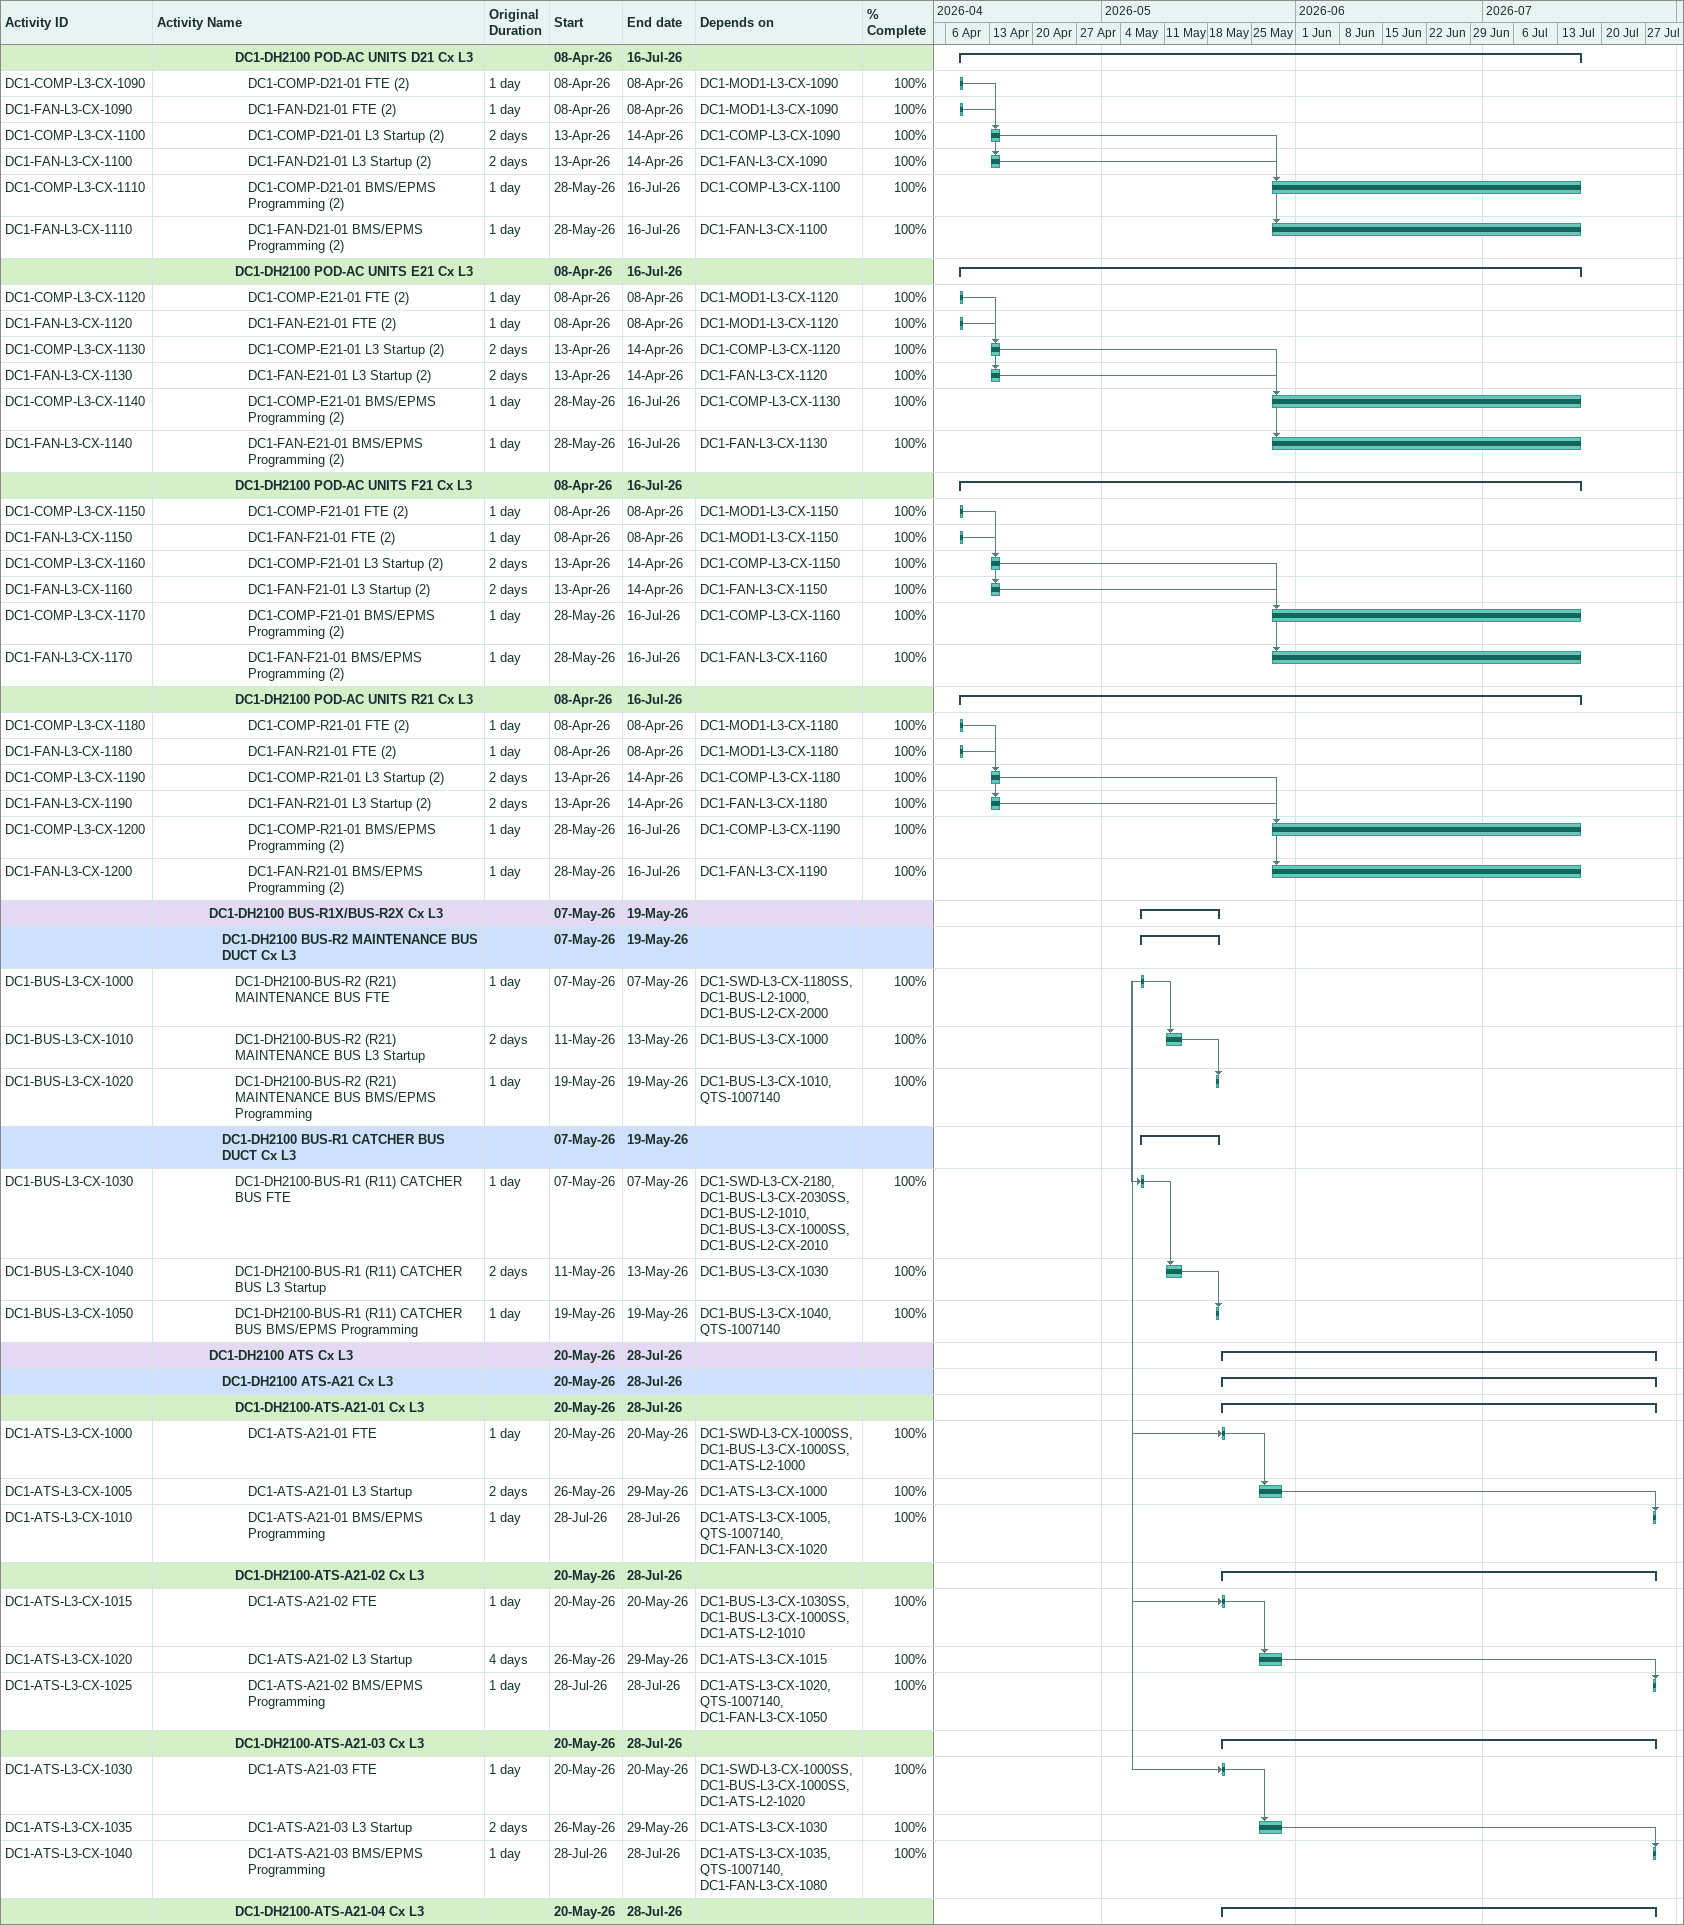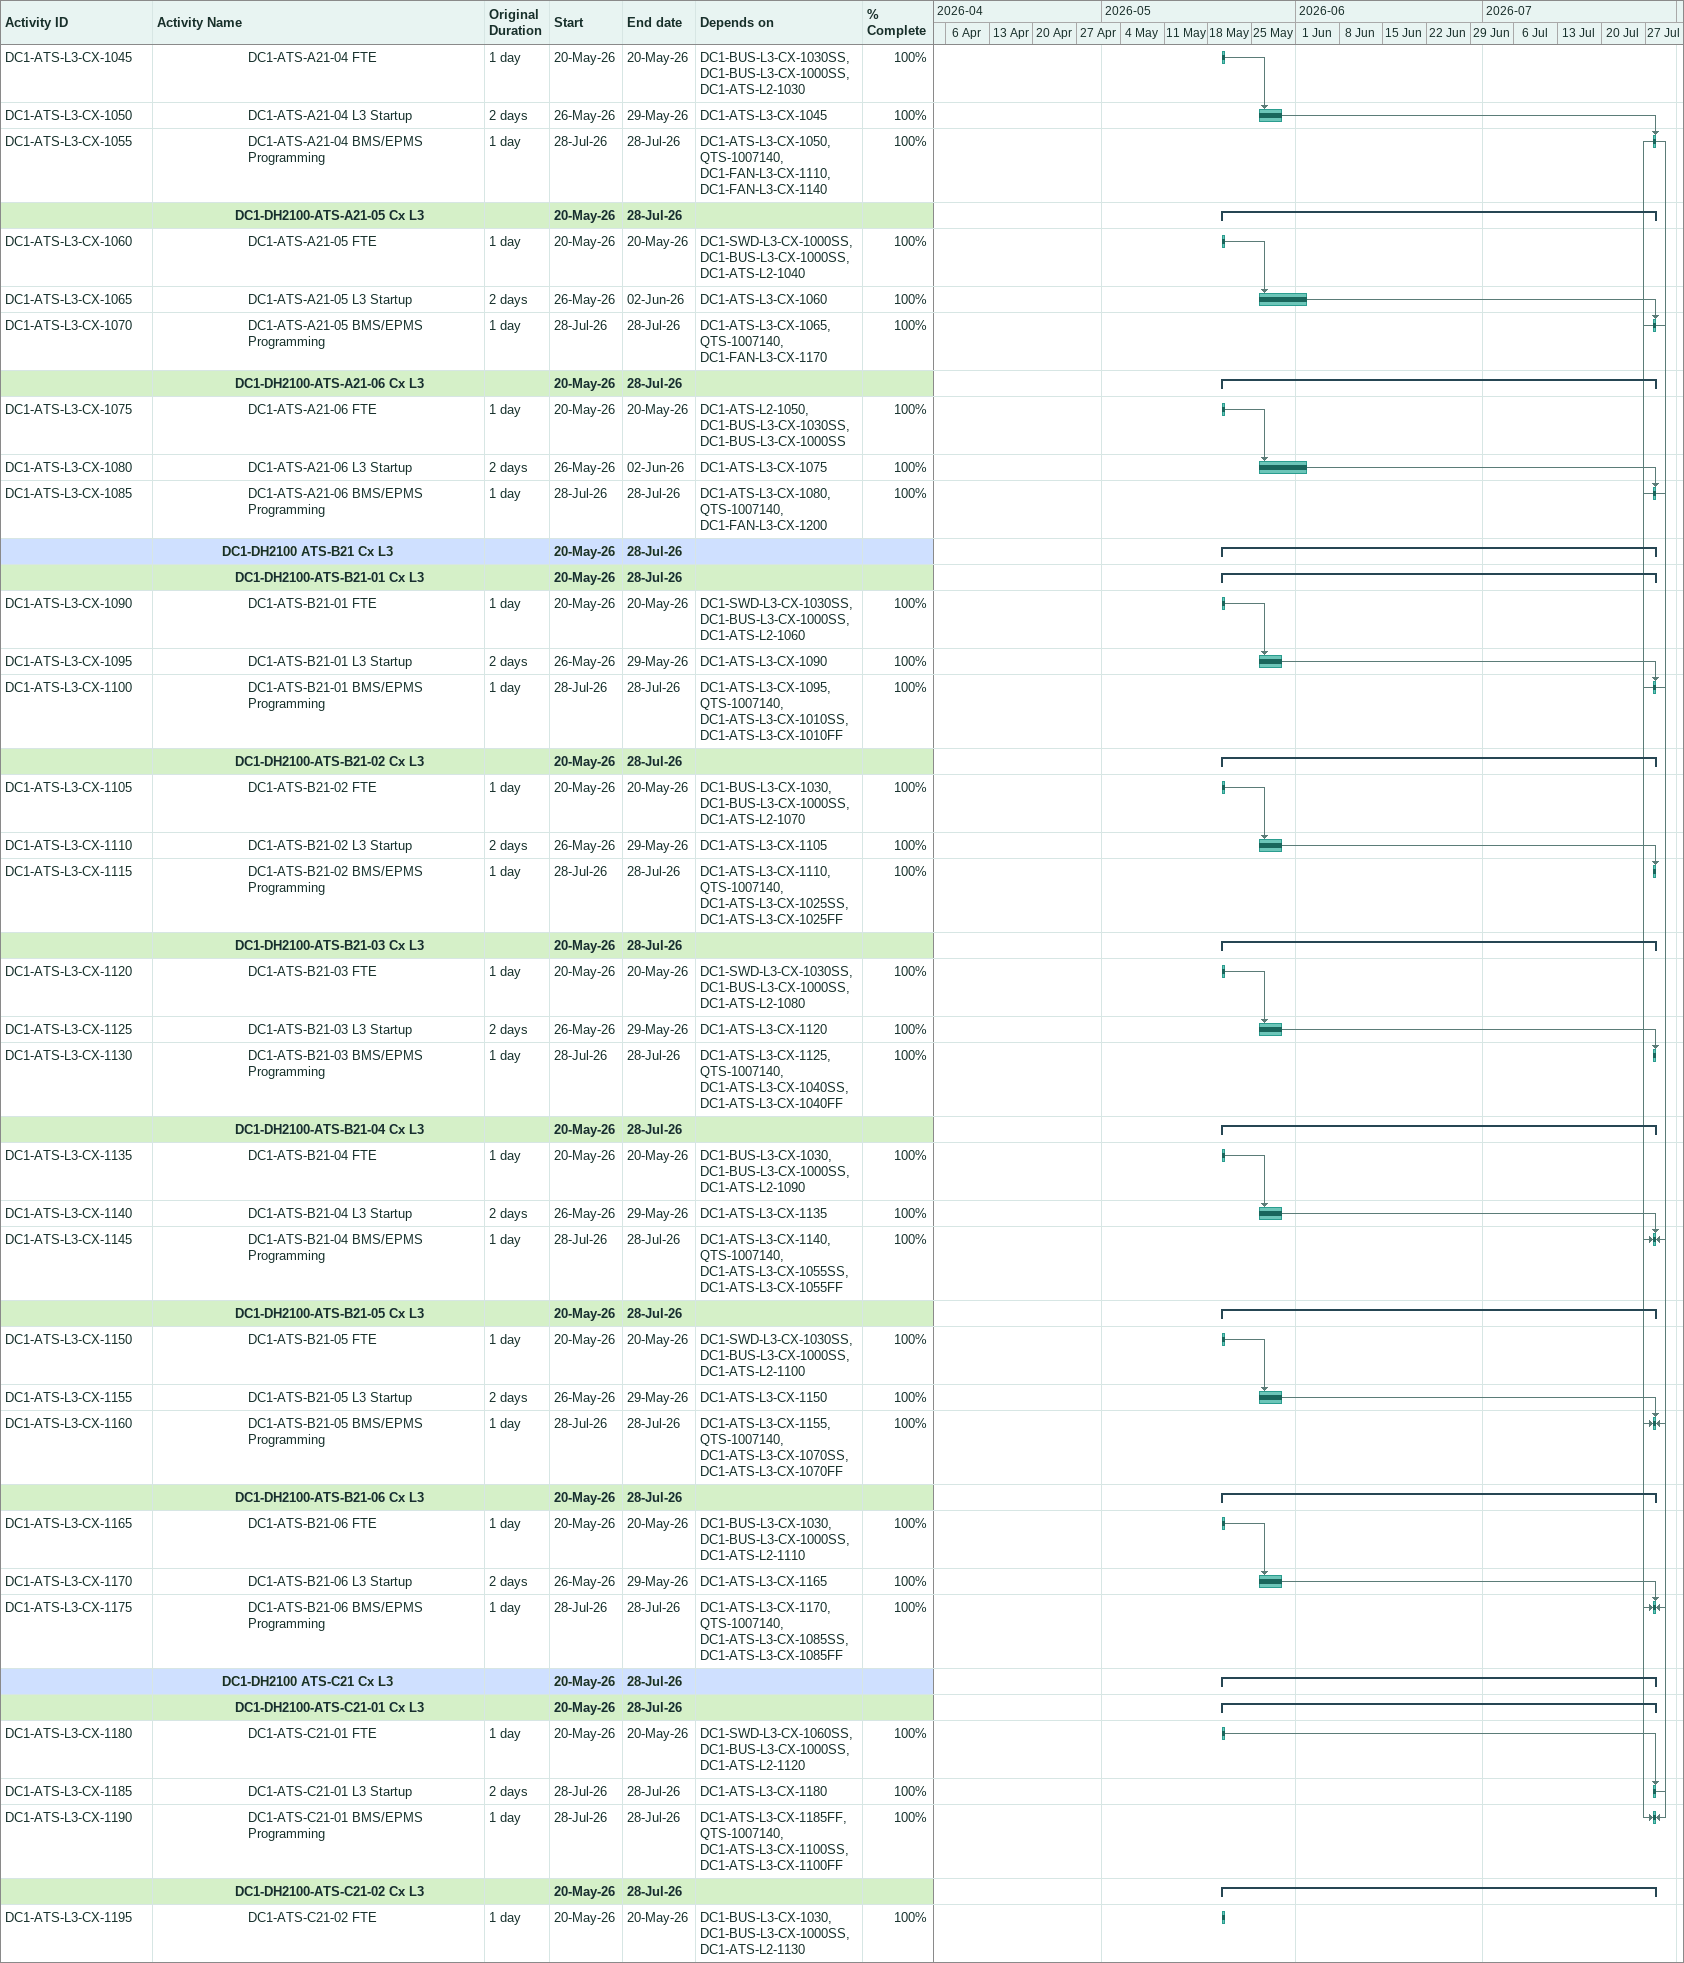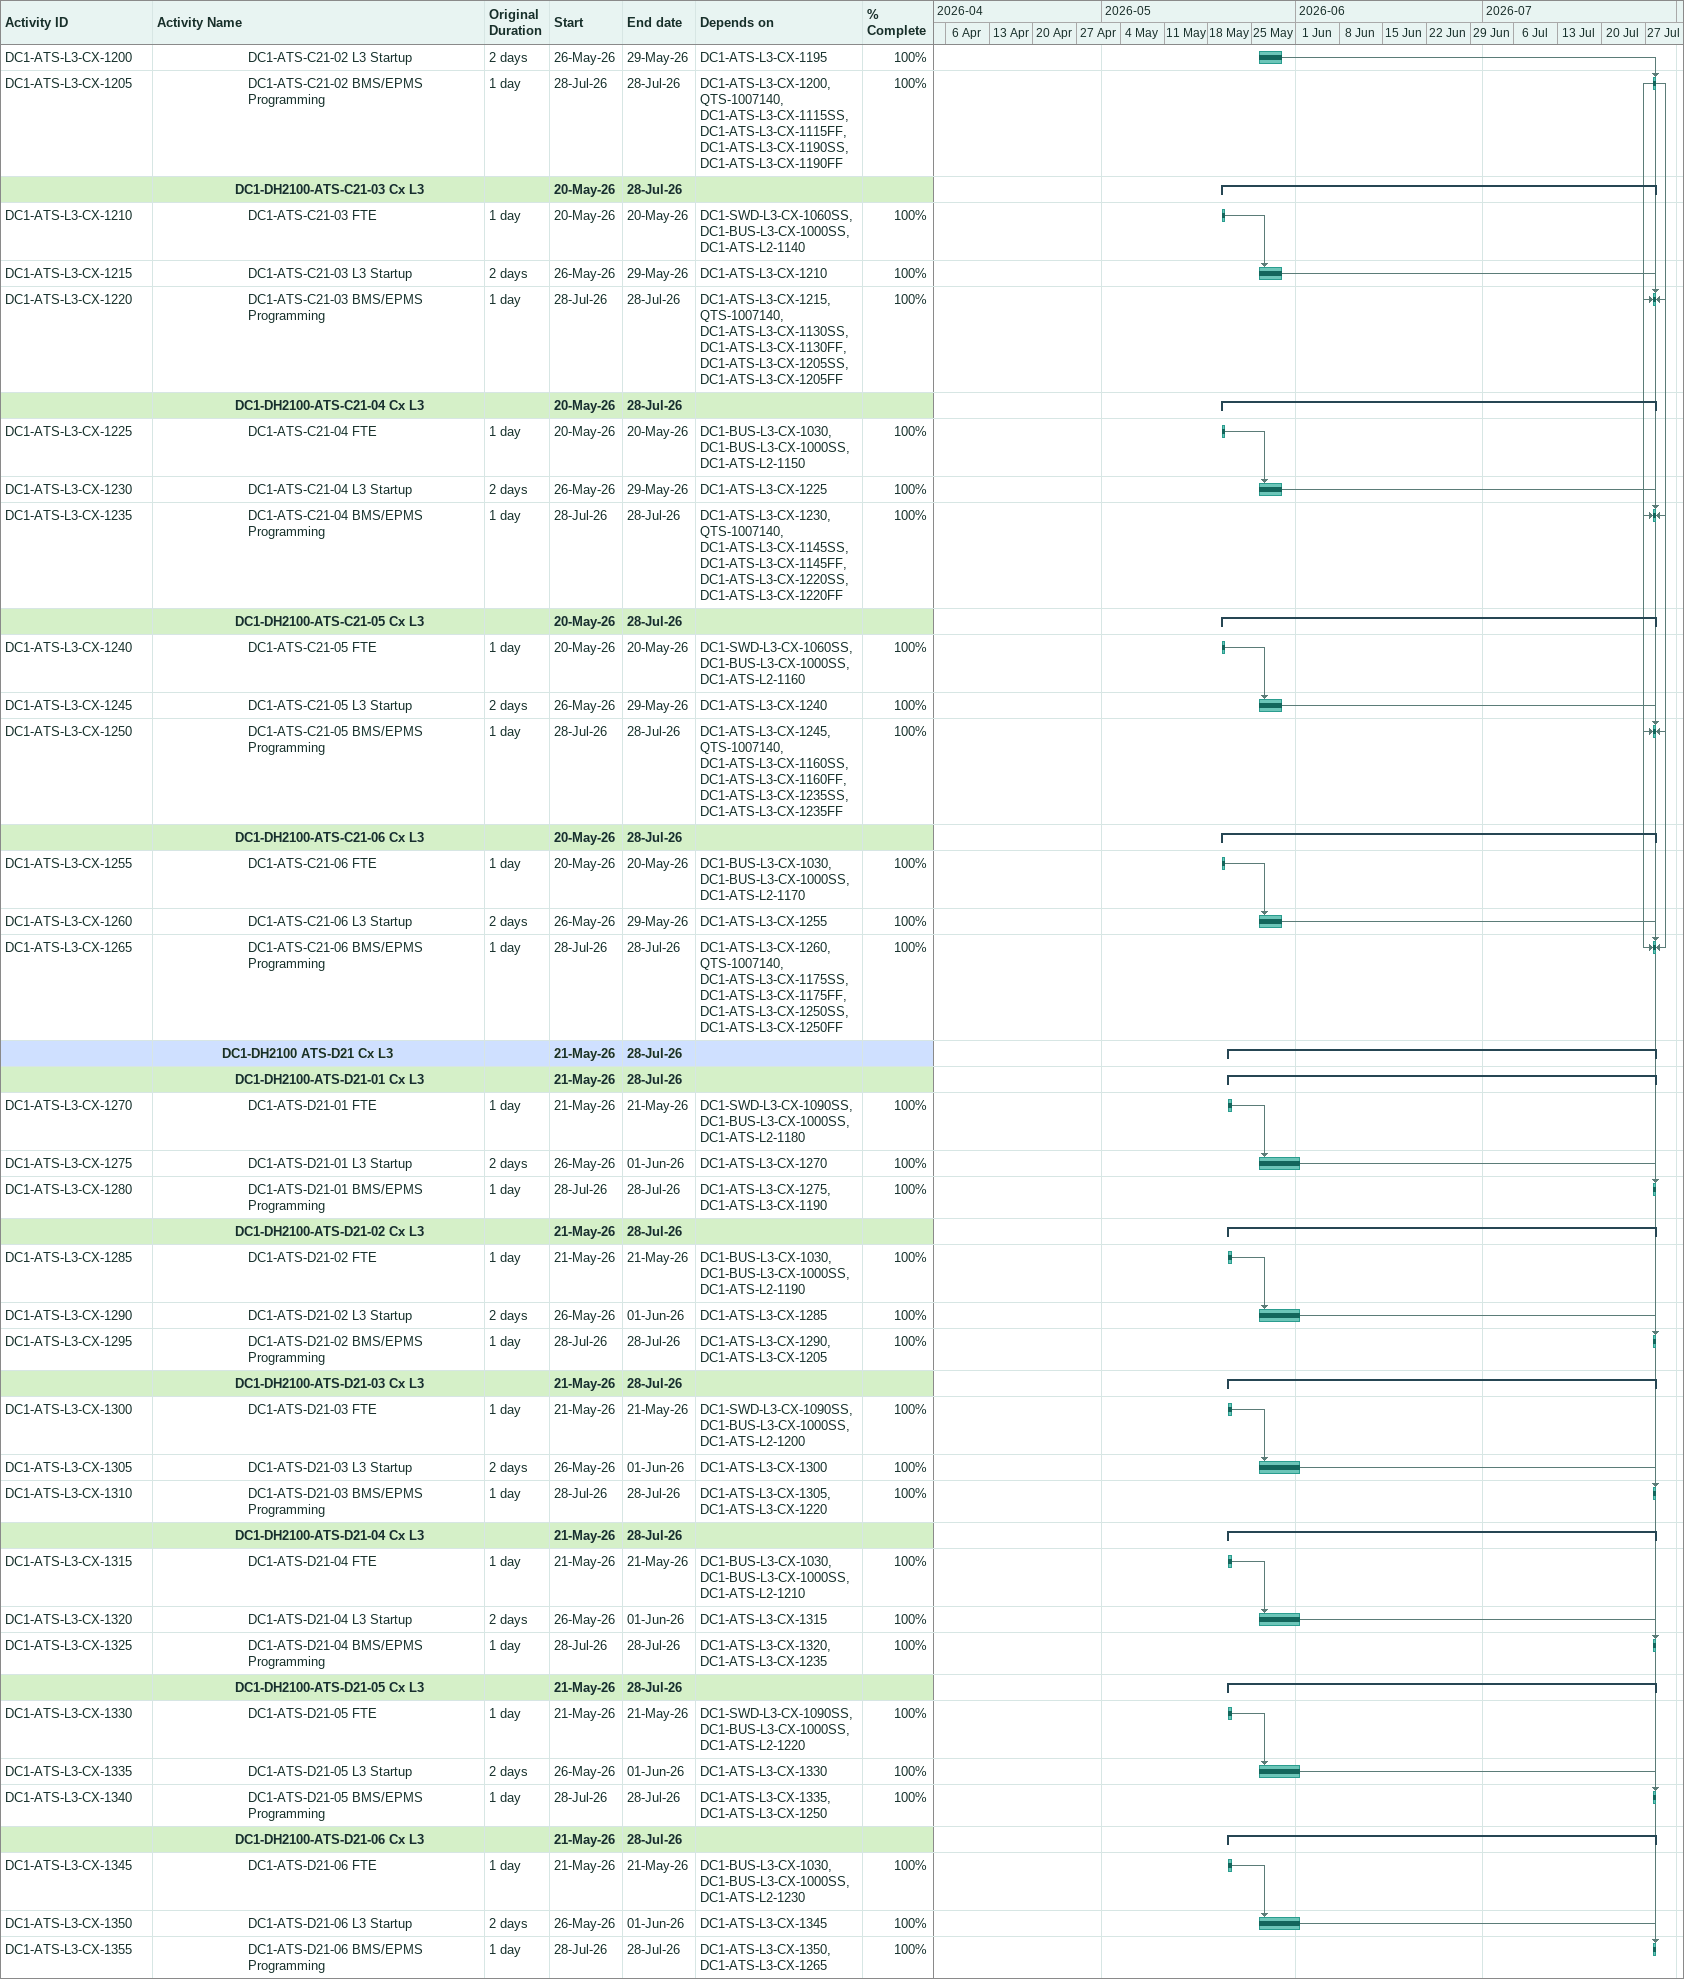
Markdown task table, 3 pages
| ID | Level | Task | Original duration | Start | Finish | Predecessors | % complete |
|---|---|---|---|---|---|---|---|
|  | 7 | **DC1-DH2100 POD-AC UNITS D21 Cx L3** |  | 2026-04-08 | 2026-07-16 |  |  |
| DC1-COMP-L3-CX-1090 | 8 | DC1-COMP-D21-01 FTE (2) | 1d | 2026-04-08 | 2026-04-08 | DC1-MOD1-L3-CX-1090 | 100 |
| DC1-FAN-L3-CX-1090 | 8 | DC1-FAN-D21-01 FTE (2) | 1d | 2026-04-08 | 2026-04-08 | DC1-MOD1-L3-CX-1090 | 100 |
| DC1-COMP-L3-CX-1100 | 8 | DC1-COMP-D21-01 L3 Startup (2) | 2d | 2026-04-13 | 2026-04-14 | DC1-COMP-L3-CX-1090 | 100 |
| DC1-FAN-L3-CX-1100 | 8 | DC1-FAN-D21-01 L3 Startup (2) | 2d | 2026-04-13 | 2026-04-14 | DC1-FAN-L3-CX-1090 | 100 |
| DC1-COMP-L3-CX-1110 | 8 | DC1-COMP-D21-01 BMS/EPMS Programming (2) | 1d | 2026-05-28 | 2026-07-16 | DC1-COMP-L3-CX-1100 | 100 |
| DC1-FAN-L3-CX-1110 | 8 | DC1-FAN-D21-01 BMS/EPMS Programming (2) | 1d | 2026-05-28 | 2026-07-16 | DC1-FAN-L3-CX-1100 | 100 |
|  | 7 | **DC1-DH2100 POD-AC UNITS E21 Cx L3** |  | 2026-04-08 | 2026-07-16 |  |  |
| DC1-COMP-L3-CX-1120 | 8 | DC1-COMP-E21-01 FTE (2) | 1d | 2026-04-08 | 2026-04-08 | DC1-MOD1-L3-CX-1120 | 100 |
| DC1-FAN-L3-CX-1120 | 8 | DC1-FAN-E21-01 FTE (2) | 1d | 2026-04-08 | 2026-04-08 | DC1-MOD1-L3-CX-1120 | 100 |
| DC1-COMP-L3-CX-1130 | 8 | DC1-COMP-E21-01 L3 Startup (2) | 2d | 2026-04-13 | 2026-04-14 | DC1-COMP-L3-CX-1120 | 100 |
| DC1-FAN-L3-CX-1130 | 8 | DC1-FAN-E21-01 L3 Startup (2) | 2d | 2026-04-13 | 2026-04-14 | DC1-FAN-L3-CX-1120 | 100 |
| DC1-COMP-L3-CX-1140 | 8 | DC1-COMP-E21-01 BMS/EPMS Programming (2) | 1d | 2026-05-28 | 2026-07-16 | DC1-COMP-L3-CX-1130 | 100 |
| DC1-FAN-L3-CX-1140 | 8 | DC1-FAN-E21-01 BMS/EPMS Programming (2) | 1d | 2026-05-28 | 2026-07-16 | DC1-FAN-L3-CX-1130 | 100 |
|  | 7 | **DC1-DH2100 POD-AC UNITS F21 Cx L3** |  | 2026-04-08 | 2026-07-16 |  |  |
| DC1-COMP-L3-CX-1150 | 8 | DC1-COMP-F21-01 FTE (2) | 1d | 2026-04-08 | 2026-04-08 | DC1-MOD1-L3-CX-1150 | 100 |
| DC1-FAN-L3-CX-1150 | 8 | DC1-FAN-F21-01 FTE (2) | 1d | 2026-04-08 | 2026-04-08 | DC1-MOD1-L3-CX-1150 | 100 |
| DC1-COMP-L3-CX-1160 | 8 | DC1-COMP-F21-01 L3 Startup (2) | 2d | 2026-04-13 | 2026-04-14 | DC1-COMP-L3-CX-1150 | 100 |
| DC1-FAN-L3-CX-1160 | 8 | DC1-FAN-F21-01 L3 Startup (2) | 2d | 2026-04-13 | 2026-04-14 | DC1-FAN-L3-CX-1150 | 100 |
| DC1-COMP-L3-CX-1170 | 8 | DC1-COMP-F21-01 BMS/EPMS Programming (2) | 1d | 2026-05-28 | 2026-07-16 | DC1-COMP-L3-CX-1160 | 100 |
| DC1-FAN-L3-CX-1170 | 8 | DC1-FAN-F21-01 BMS/EPMS Programming (2) | 1d | 2026-05-28 | 2026-07-16 | DC1-FAN-L3-CX-1160 | 100 |
|  | 7 | **DC1-DH2100 POD-AC UNITS R21 Cx L3** |  | 2026-04-08 | 2026-07-16 |  |  |
| DC1-COMP-L3-CX-1180 | 8 | DC1-COMP-R21-01 FTE (2) | 1d | 2026-04-08 | 2026-04-08 | DC1-MOD1-L3-CX-1180 | 100 |
| DC1-FAN-L3-CX-1180 | 8 | DC1-FAN-R21-01 FTE (2) | 1d | 2026-04-08 | 2026-04-08 | DC1-MOD1-L3-CX-1180 | 100 |
| DC1-COMP-L3-CX-1190 | 8 | DC1-COMP-R21-01 L3 Startup (2) | 2d | 2026-04-13 | 2026-04-14 | DC1-COMP-L3-CX-1180 | 100 |
| DC1-FAN-L3-CX-1190 | 8 | DC1-FAN-R21-01 L3 Startup (2) | 2d | 2026-04-13 | 2026-04-14 | DC1-FAN-L3-CX-1180 | 100 |
| DC1-COMP-L3-CX-1200 | 8 | DC1-COMP-R21-01 BMS/EPMS Programming (2) | 1d | 2026-05-28 | 2026-07-16 | DC1-COMP-L3-CX-1190 | 100 |
| DC1-FAN-L3-CX-1200 | 8 | DC1-FAN-R21-01 BMS/EPMS Programming (2) | 1d | 2026-05-28 | 2026-07-16 | DC1-FAN-L3-CX-1190 | 100 |
|  | 5 | **DC1-DH2100 BUS-R1X/BUS-R2X Cx L3** |  | 2026-05-07 | 2026-05-19 |  |  |
|  | 6 | **DC1-DH2100 BUS-R2 MAINTENANCE BUS DUCT Cx L3** |  | 2026-05-07 | 2026-05-19 |  |  |
| DC1-BUS-L3-CX-1000 | 7 | DC1-DH2100-BUS-R2 (R21) MAINTENANCE BUS FTE | 1d | 2026-05-07 | 2026-05-07 | DC1-SWD-L3-CX-1180SS, DC1-BUS-L2-1000, DC1-BUS-L2-CX-2000 | 100 |
| DC1-BUS-L3-CX-1010 | 7 | DC1-DH2100-BUS-R2 (R21) MAINTENANCE BUS L3 Startup | 2d | 2026-05-11 | 2026-05-13 | DC1-BUS-L3-CX-1000 | 100 |
| DC1-BUS-L3-CX-1020 | 7 | DC1-DH2100-BUS-R2 (R21) MAINTENANCE BUS BMS/EPMS Programming | 1d | 2026-05-19 | 2026-05-19 | DC1-BUS-L3-CX-1010, QTS-1007140 | 100 |
|  | 6 | **DC1-DH2100 BUS-R1 CATCHER BUS DUCT Cx L3** |  | 2026-05-07 | 2026-05-19 |  |  |
| DC1-BUS-L3-CX-1030 | 7 | DC1-DH2100-BUS-R1 (R11) CATCHER BUS FTE | 1d | 2026-05-07 | 2026-05-07 | DC1-SWD-L3-CX-2180, DC1-BUS-L3-CX-2030SS, DC1-BUS-L2-1010, DC1-BUS-L3-CX-1000SS, DC1-BUS-L2-CX-2010 | 100 |
| DC1-BUS-L3-CX-1040 | 7 | DC1-DH2100-BUS-R1 (R11) CATCHER BUS L3 Startup | 2d | 2026-05-11 | 2026-05-13 | DC1-BUS-L3-CX-1030 | 100 |
| DC1-BUS-L3-CX-1050 | 7 | DC1-DH2100-BUS-R1 (R11) CATCHER BUS BMS/EPMS Programming | 1d | 2026-05-19 | 2026-05-19 | DC1-BUS-L3-CX-1040, QTS-1007140 | 100 |
|  | 5 | **DC1-DH2100 ATS Cx L3** |  | 2026-05-20 | 2026-07-28 |  |  |
|  | 6 | **DC1-DH2100 ATS-A21 Cx L3** |  | 2026-05-20 | 2026-07-28 |  |  |
|  | 7 | **DC1-DH2100-ATS-A21-01 Cx L3** |  | 2026-05-20 | 2026-07-28 |  |  |
| DC1-ATS-L3-CX-1000 | 8 | DC1-ATS-A21-01 FTE | 1d | 2026-05-20 | 2026-05-20 | DC1-SWD-L3-CX-1000SS, DC1-BUS-L3-CX-1000SS, DC1-ATS-L2-1000 | 100 |
| DC1-ATS-L3-CX-1005 | 8 | DC1-ATS-A21-01 L3 Startup | 2d | 2026-05-26 | 2026-05-29 | DC1-ATS-L3-CX-1000 | 100 |
| DC1-ATS-L3-CX-1010 | 8 | DC1-ATS-A21-01 BMS/EPMS Programming | 1d | 2026-07-28 | 2026-07-28 | DC1-ATS-L3-CX-1005, QTS-1007140, DC1-FAN-L3-CX-1020 | 100 |
|  | 7 | **DC1-DH2100-ATS-A21-02 Cx L3** |  | 2026-05-20 | 2026-07-28 |  |  |
| DC1-ATS-L3-CX-1015 | 8 | DC1-ATS-A21-02 FTE | 1d | 2026-05-20 | 2026-05-20 | DC1-BUS-L3-CX-1030SS, DC1-BUS-L3-CX-1000SS, DC1-ATS-L2-1010 | 100 |
| DC1-ATS-L3-CX-1020 | 8 | DC1-ATS-A21-02 L3 Startup | 4d | 2026-05-26 | 2026-05-29 | DC1-ATS-L3-CX-1015 | 100 |
| DC1-ATS-L3-CX-1025 | 8 | DC1-ATS-A21-02 BMS/EPMS Programming | 1d | 2026-07-28 | 2026-07-28 | DC1-ATS-L3-CX-1020, QTS-1007140, DC1-FAN-L3-CX-1050 | 100 |
|  | 7 | **DC1-DH2100-ATS-A21-03 Cx L3** |  | 2026-05-20 | 2026-07-28 |  |  |
| DC1-ATS-L3-CX-1030 | 8 | DC1-ATS-A21-03 FTE | 1d | 2026-05-20 | 2026-05-20 | DC1-SWD-L3-CX-1000SS, DC1-BUS-L3-CX-1000SS, DC1-ATS-L2-1020 | 100 |
| DC1-ATS-L3-CX-1035 | 8 | DC1-ATS-A21-03 L3 Startup | 2d | 2026-05-26 | 2026-05-29 | DC1-ATS-L3-CX-1030 | 100 |
| DC1-ATS-L3-CX-1040 | 8 | DC1-ATS-A21-03 BMS/EPMS Programming | 1d | 2026-07-28 | 2026-07-28 | DC1-ATS-L3-CX-1035, QTS-1007140, DC1-FAN-L3-CX-1080 | 100 |
|  | 7 | **DC1-DH2100-ATS-A21-04 Cx L3** |  | 2026-05-20 | 2026-07-28 |  |  |
| DC1-ATS-L3-CX-1045 | 8 | DC1-ATS-A21-04 FTE | 1d | 2026-05-20 | 2026-05-20 | DC1-BUS-L3-CX-1030SS, DC1-BUS-L3-CX-1000SS, DC1-ATS-L2-1030 | 100 |
| DC1-ATS-L3-CX-1050 | 8 | DC1-ATS-A21-04 L3 Startup | 2d | 2026-05-26 | 2026-05-29 | DC1-ATS-L3-CX-1045 | 100 |
| DC1-ATS-L3-CX-1055 | 8 | DC1-ATS-A21-04 BMS/EPMS Programming | 1d | 2026-07-28 | 2026-07-28 | DC1-ATS-L3-CX-1050, QTS-1007140, DC1-FAN-L3-CX-1110, DC1-FAN-L3-CX-1140 | 100 |
|  | 7 | **DC1-DH2100-ATS-A21-05 Cx L3** |  | 2026-05-20 | 2026-07-28 |  |  |
| DC1-ATS-L3-CX-1060 | 8 | DC1-ATS-A21-05 FTE | 1d | 2026-05-20 | 2026-05-20 | DC1-SWD-L3-CX-1000SS, DC1-BUS-L3-CX-1000SS, DC1-ATS-L2-1040 | 100 |
| DC1-ATS-L3-CX-1065 | 8 | DC1-ATS-A21-05 L3 Startup | 2d | 2026-05-26 | 2026-06-02 | DC1-ATS-L3-CX-1060 | 100 |
| DC1-ATS-L3-CX-1070 | 8 | DC1-ATS-A21-05 BMS/EPMS Programming | 1d | 2026-07-28 | 2026-07-28 | DC1-ATS-L3-CX-1065, QTS-1007140, DC1-FAN-L3-CX-1170 | 100 |
|  | 7 | **DC1-DH2100-ATS-A21-06 Cx L3** |  | 2026-05-20 | 2026-07-28 |  |  |
| DC1-ATS-L3-CX-1075 | 8 | DC1-ATS-A21-06 FTE | 1d | 2026-05-20 | 2026-05-20 | DC1-ATS-L2-1050, DC1-BUS-L3-CX-1030SS, DC1-BUS-L3-CX-1000SS | 100 |
| DC1-ATS-L3-CX-1080 | 8 | DC1-ATS-A21-06 L3 Startup | 2d | 2026-05-26 | 2026-06-02 | DC1-ATS-L3-CX-1075 | 100 |
| DC1-ATS-L3-CX-1085 | 8 | DC1-ATS-A21-06 BMS/EPMS Programming | 1d | 2026-07-28 | 2026-07-28 | DC1-ATS-L3-CX-1080, QTS-1007140, DC1-FAN-L3-CX-1200 | 100 |
|  | 6 | **DC1-DH2100 ATS-B21 Cx L3** |  | 2026-05-20 | 2026-07-28 |  |  |
|  | 7 | **DC1-DH2100-ATS-B21-01 Cx L3** |  | 2026-05-20 | 2026-07-28 |  |  |
| DC1-ATS-L3-CX-1090 | 8 | DC1-ATS-B21-01 FTE | 1d | 2026-05-20 | 2026-05-20 | DC1-SWD-L3-CX-1030SS, DC1-BUS-L3-CX-1000SS, DC1-ATS-L2-1060 | 100 |
| DC1-ATS-L3-CX-1095 | 8 | DC1-ATS-B21-01 L3 Startup | 2d | 2026-05-26 | 2026-05-29 | DC1-ATS-L3-CX-1090 | 100 |
| DC1-ATS-L3-CX-1100 | 8 | DC1-ATS-B21-01 BMS/EPMS Programming | 1d | 2026-07-28 | 2026-07-28 | DC1-ATS-L3-CX-1095, QTS-1007140, DC1-ATS-L3-CX-1010SS, DC1-ATS-L3-CX-1010FF | 100 |
|  | 7 | **DC1-DH2100-ATS-B21-02 Cx L3** |  | 2026-05-20 | 2026-07-28 |  |  |
| DC1-ATS-L3-CX-1105 | 8 | DC1-ATS-B21-02 FTE | 1d | 2026-05-20 | 2026-05-20 | DC1-BUS-L3-CX-1030, DC1-BUS-L3-CX-1000SS, DC1-ATS-L2-1070 | 100 |
| DC1-ATS-L3-CX-1110 | 8 | DC1-ATS-B21-02 L3 Startup | 2d | 2026-05-26 | 2026-05-29 | DC1-ATS-L3-CX-1105 | 100 |
| DC1-ATS-L3-CX-1115 | 8 | DC1-ATS-B21-02 BMS/EPMS Programming | 1d | 2026-07-28 | 2026-07-28 | DC1-ATS-L3-CX-1110, QTS-1007140, DC1-ATS-L3-CX-1025SS, DC1-ATS-L3-CX-1025FF | 100 |
|  | 7 | **DC1-DH2100-ATS-B21-03 Cx L3** |  | 2026-05-20 | 2026-07-28 |  |  |
| DC1-ATS-L3-CX-1120 | 8 | DC1-ATS-B21-03 FTE | 1d | 2026-05-20 | 2026-05-20 | DC1-SWD-L3-CX-1030SS, DC1-BUS-L3-CX-1000SS, DC1-ATS-L2-1080 | 100 |
| DC1-ATS-L3-CX-1125 | 8 | DC1-ATS-B21-03 L3 Startup | 2d | 2026-05-26 | 2026-05-29 | DC1-ATS-L3-CX-1120 | 100 |
| DC1-ATS-L3-CX-1130 | 8 | DC1-ATS-B21-03 BMS/EPMS Programming | 1d | 2026-07-28 | 2026-07-28 | DC1-ATS-L3-CX-1125, QTS-1007140, DC1-ATS-L3-CX-1040SS, DC1-ATS-L3-CX-1040FF | 100 |
|  | 7 | **DC1-DH2100-ATS-B21-04 Cx L3** |  | 2026-05-20 | 2026-07-28 |  |  |
| DC1-ATS-L3-CX-1135 | 8 | DC1-ATS-B21-04 FTE | 1d | 2026-05-20 | 2026-05-20 | DC1-BUS-L3-CX-1030, DC1-BUS-L3-CX-1000SS, DC1-ATS-L2-1090 | 100 |
| DC1-ATS-L3-CX-1140 | 8 | DC1-ATS-B21-04 L3 Startup | 2d | 2026-05-26 | 2026-05-29 | DC1-ATS-L3-CX-1135 | 100 |
| DC1-ATS-L3-CX-1145 | 8 | DC1-ATS-B21-04 BMS/EPMS Programming | 1d | 2026-07-28 | 2026-07-28 | DC1-ATS-L3-CX-1140, QTS-1007140, DC1-ATS-L3-CX-1055SS, DC1-ATS-L3-CX-1055FF | 100 |
|  | 7 | **DC1-DH2100-ATS-B21-05 Cx L3** |  | 2026-05-20 | 2026-07-28 |  |  |
| DC1-ATS-L3-CX-1150 | 8 | DC1-ATS-B21-05 FTE | 1d | 2026-05-20 | 2026-05-20 | DC1-SWD-L3-CX-1030SS, DC1-BUS-L3-CX-1000SS, DC1-ATS-L2-1100 | 100 |
| DC1-ATS-L3-CX-1155 | 8 | DC1-ATS-B21-05 L3 Startup | 2d | 2026-05-26 | 2026-05-29 | DC1-ATS-L3-CX-1150 | 100 |
| DC1-ATS-L3-CX-1160 | 8 | DC1-ATS-B21-05 BMS/EPMS Programming | 1d | 2026-07-28 | 2026-07-28 | DC1-ATS-L3-CX-1155, QTS-1007140, DC1-ATS-L3-CX-1070SS, DC1-ATS-L3-CX-1070FF | 100 |
|  | 7 | **DC1-DH2100-ATS-B21-06 Cx L3** |  | 2026-05-20 | 2026-07-28 |  |  |
| DC1-ATS-L3-CX-1165 | 8 | DC1-ATS-B21-06 FTE | 1d | 2026-05-20 | 2026-05-20 | DC1-BUS-L3-CX-1030, DC1-BUS-L3-CX-1000SS, DC1-ATS-L2-1110 | 100 |
| DC1-ATS-L3-CX-1170 | 8 | DC1-ATS-B21-06 L3 Startup | 2d | 2026-05-26 | 2026-05-29 | DC1-ATS-L3-CX-1165 | 100 |
| DC1-ATS-L3-CX-1175 | 8 | DC1-ATS-B21-06 BMS/EPMS Programming | 1d | 2026-07-28 | 2026-07-28 | DC1-ATS-L3-CX-1170, QTS-1007140, DC1-ATS-L3-CX-1085SS, DC1-ATS-L3-CX-1085FF | 100 |
|  | 6 | **DC1-DH2100 ATS-C21 Cx L3** |  | 2026-05-20 | 2026-07-28 |  |  |
|  | 7 | **DC1-DH2100-ATS-C21-01 Cx L3** |  | 2026-05-20 | 2026-07-28 |  |  |
| DC1-ATS-L3-CX-1180 | 8 | DC1-ATS-C21-01 FTE | 1d | 2026-05-20 | 2026-05-20 | DC1-SWD-L3-CX-1060SS, DC1-BUS-L3-CX-1000SS, DC1-ATS-L2-1120 | 100 |
| DC1-ATS-L3-CX-1185 | 8 | DC1-ATS-C21-01 L3 Startup | 2d | 2026-07-28 | 2026-07-28 | DC1-ATS-L3-CX-1180 | 100 |
| DC1-ATS-L3-CX-1190 | 8 | DC1-ATS-C21-01 BMS/EPMS Programming | 1d | 2026-07-28 | 2026-07-28 | DC1-ATS-L3-CX-1185FF, QTS-1007140, DC1-ATS-L3-CX-1100SS, DC1-ATS-L3-CX-1100FF | 100 |
|  | 7 | **DC1-DH2100-ATS-C21-02 Cx L3** |  | 2026-05-20 | 2026-07-28 |  |  |
| DC1-ATS-L3-CX-1195 | 8 | DC1-ATS-C21-02 FTE | 1d | 2026-05-20 | 2026-05-20 | DC1-BUS-L3-CX-1030, DC1-BUS-L3-CX-1000SS, DC1-ATS-L2-1130 | 100 |
| DC1-ATS-L3-CX-1200 | 8 | DC1-ATS-C21-02 L3 Startup | 2d | 2026-05-26 | 2026-05-29 | DC1-ATS-L3-CX-1195 | 100 |
| DC1-ATS-L3-CX-1205 | 8 | DC1-ATS-C21-02 BMS/EPMS Programming | 1d | 2026-07-28 | 2026-07-28 | DC1-ATS-L3-CX-1200, QTS-1007140, DC1-ATS-L3-CX-1115SS, DC1-ATS-L3-CX-1115FF, DC1-ATS-L3-CX-1190SS, DC1-ATS-L3-CX-1190FF | 100 |
|  | 7 | **DC1-DH2100-ATS-C21-03 Cx L3** |  | 2026-05-20 | 2026-07-28 |  |  |
| DC1-ATS-L3-CX-1210 | 8 | DC1-ATS-C21-03 FTE | 1d | 2026-05-20 | 2026-05-20 | DC1-SWD-L3-CX-1060SS, DC1-BUS-L3-CX-1000SS, DC1-ATS-L2-1140 | 100 |
| DC1-ATS-L3-CX-1215 | 8 | DC1-ATS-C21-03 L3 Startup | 2d | 2026-05-26 | 2026-05-29 | DC1-ATS-L3-CX-1210 | 100 |
| DC1-ATS-L3-CX-1220 | 8 | DC1-ATS-C21-03 BMS/EPMS Programming | 1d | 2026-07-28 | 2026-07-28 | DC1-ATS-L3-CX-1215, QTS-1007140, DC1-ATS-L3-CX-1130SS, DC1-ATS-L3-CX-1130FF, DC1-ATS-L3-CX-1205SS, DC1-ATS-L3-CX-1205FF | 100 |
|  | 7 | **DC1-DH2100-ATS-C21-04 Cx L3** |  | 2026-05-20 | 2026-07-28 |  |  |
| DC1-ATS-L3-CX-1225 | 8 | DC1-ATS-C21-04 FTE | 1d | 2026-05-20 | 2026-05-20 | DC1-BUS-L3-CX-1030, DC1-BUS-L3-CX-1000SS, DC1-ATS-L2-1150 | 100 |
| DC1-ATS-L3-CX-1230 | 8 | DC1-ATS-C21-04 L3 Startup | 2d | 2026-05-26 | 2026-05-29 | DC1-ATS-L3-CX-1225 | 100 |
| DC1-ATS-L3-CX-1235 | 8 | DC1-ATS-C21-04 BMS/EPMS Programming | 1d | 2026-07-28 | 2026-07-28 | DC1-ATS-L3-CX-1230, QTS-1007140, DC1-ATS-L3-CX-1145SS, DC1-ATS-L3-CX-1145FF, DC1-ATS-L3-CX-1220SS, DC1-ATS-L3-CX-1220FF | 100 |
|  | 7 | **DC1-DH2100-ATS-C21-05 Cx L3** |  | 2026-05-20 | 2026-07-28 |  |  |
| DC1-ATS-L3-CX-1240 | 8 | DC1-ATS-C21-05 FTE | 1d | 2026-05-20 | 2026-05-20 | DC1-SWD-L3-CX-1060SS, DC1-BUS-L3-CX-1000SS, DC1-ATS-L2-1160 | 100 |
| DC1-ATS-L3-CX-1245 | 8 | DC1-ATS-C21-05 L3 Startup | 2d | 2026-05-26 | 2026-05-29 | DC1-ATS-L3-CX-1240 | 100 |
| DC1-ATS-L3-CX-1250 | 8 | DC1-ATS-C21-05 BMS/EPMS Programming | 1d | 2026-07-28 | 2026-07-28 | DC1-ATS-L3-CX-1245, QTS-1007140, DC1-ATS-L3-CX-1160SS, DC1-ATS-L3-CX-1160FF, DC1-ATS-L3-CX-1235SS, DC1-ATS-L3-CX-1235FF | 100 |
|  | 7 | **DC1-DH2100-ATS-C21-06 Cx L3** |  | 2026-05-20 | 2026-07-28 |  |  |
| DC1-ATS-L3-CX-1255 | 8 | DC1-ATS-C21-06 FTE | 1d | 2026-05-20 | 2026-05-20 | DC1-BUS-L3-CX-1030, DC1-BUS-L3-CX-1000SS, DC1-ATS-L2-1170 | 100 |
| DC1-ATS-L3-CX-1260 | 8 | DC1-ATS-C21-06 L3 Startup | 2d | 2026-05-26 | 2026-05-29 | DC1-ATS-L3-CX-1255 | 100 |
| DC1-ATS-L3-CX-1265 | 8 | DC1-ATS-C21-06 BMS/EPMS Programming | 1d | 2026-07-28 | 2026-07-28 | DC1-ATS-L3-CX-1260, QTS-1007140, DC1-ATS-L3-CX-1175SS, DC1-ATS-L3-CX-1175FF, DC1-ATS-L3-CX-1250SS, DC1-ATS-L3-CX-1250FF | 100 |
|  | 6 | **DC1-DH2100 ATS-D21 Cx L3** |  | 2026-05-21 | 2026-07-28 |  |  |
|  | 7 | **DC1-DH2100-ATS-D21-01 Cx L3** |  | 2026-05-21 | 2026-07-28 |  |  |
| DC1-ATS-L3-CX-1270 | 8 | DC1-ATS-D21-01 FTE | 1d | 2026-05-21 | 2026-05-21 | DC1-SWD-L3-CX-1090SS, DC1-BUS-L3-CX-1000SS, DC1-ATS-L2-1180 | 100 |
| DC1-ATS-L3-CX-1275 | 8 | DC1-ATS-D21-01 L3 Startup | 2d | 2026-05-26 | 2026-06-01 | DC1-ATS-L3-CX-1270 | 100 |
| DC1-ATS-L3-CX-1280 | 8 | DC1-ATS-D21-01 BMS/EPMS Programming | 1d | 2026-07-28 | 2026-07-28 | DC1-ATS-L3-CX-1275, DC1-ATS-L3-CX-1190 | 100 |
|  | 7 | **DC1-DH2100-ATS-D21-02 Cx L3** |  | 2026-05-21 | 2026-07-28 |  |  |
| DC1-ATS-L3-CX-1285 | 8 | DC1-ATS-D21-02 FTE | 1d | 2026-05-21 | 2026-05-21 | DC1-BUS-L3-CX-1030, DC1-BUS-L3-CX-1000SS, DC1-ATS-L2-1190 | 100 |
| DC1-ATS-L3-CX-1290 | 8 | DC1-ATS-D21-02 L3 Startup | 2d | 2026-05-26 | 2026-06-01 | DC1-ATS-L3-CX-1285 | 100 |
| DC1-ATS-L3-CX-1295 | 8 | DC1-ATS-D21-02 BMS/EPMS Programming | 1d | 2026-07-28 | 2026-07-28 | DC1-ATS-L3-CX-1290, DC1-ATS-L3-CX-1205 | 100 |
|  | 7 | **DC1-DH2100-ATS-D21-03 Cx L3** |  | 2026-05-21 | 2026-07-28 |  |  |
| DC1-ATS-L3-CX-1300 | 8 | DC1-ATS-D21-03 FTE | 1d | 2026-05-21 | 2026-05-21 | DC1-SWD-L3-CX-1090SS, DC1-BUS-L3-CX-1000SS, DC1-ATS-L2-1200 | 100 |
| DC1-ATS-L3-CX-1305 | 8 | DC1-ATS-D21-03 L3 Startup | 2d | 2026-05-26 | 2026-06-01 | DC1-ATS-L3-CX-1300 | 100 |
| DC1-ATS-L3-CX-1310 | 8 | DC1-ATS-D21-03 BMS/EPMS Programming | 1d | 2026-07-28 | 2026-07-28 | DC1-ATS-L3-CX-1305, DC1-ATS-L3-CX-1220 | 100 |
|  | 7 | **DC1-DH2100-ATS-D21-04 Cx L3** |  | 2026-05-21 | 2026-07-28 |  |  |
| DC1-ATS-L3-CX-1315 | 8 | DC1-ATS-D21-04 FTE | 1d | 2026-05-21 | 2026-05-21 | DC1-BUS-L3-CX-1030, DC1-BUS-L3-CX-1000SS, DC1-ATS-L2-1210 | 100 |
| DC1-ATS-L3-CX-1320 | 8 | DC1-ATS-D21-04 L3 Startup | 2d | 2026-05-26 | 2026-06-01 | DC1-ATS-L3-CX-1315 | 100 |
| DC1-ATS-L3-CX-1325 | 8 | DC1-ATS-D21-04 BMS/EPMS Programming | 1d | 2026-07-28 | 2026-07-28 | DC1-ATS-L3-CX-1320, DC1-ATS-L3-CX-1235 | 100 |
|  | 7 | **DC1-DH2100-ATS-D21-05 Cx L3** |  | 2026-05-21 | 2026-07-28 |  |  |
| DC1-ATS-L3-CX-1330 | 8 | DC1-ATS-D21-05 FTE | 1d | 2026-05-21 | 2026-05-21 | DC1-SWD-L3-CX-1090SS, DC1-BUS-L3-CX-1000SS, DC1-ATS-L2-1220 | 100 |
| DC1-ATS-L3-CX-1335 | 8 | DC1-ATS-D21-05 L3 Startup | 2d | 2026-05-26 | 2026-06-01 | DC1-ATS-L3-CX-1330 | 100 |
| DC1-ATS-L3-CX-1340 | 8 | DC1-ATS-D21-05 BMS/EPMS Programming | 1d | 2026-07-28 | 2026-07-28 | DC1-ATS-L3-CX-1335, DC1-ATS-L3-CX-1250 | 100 |
|  | 7 | **DC1-DH2100-ATS-D21-06 Cx L3** |  | 2026-05-21 | 2026-07-28 |  |  |
| DC1-ATS-L3-CX-1345 | 8 | DC1-ATS-D21-06 FTE | 1d | 2026-05-21 | 2026-05-21 | DC1-BUS-L3-CX-1030, DC1-BUS-L3-CX-1000SS, DC1-ATS-L2-1230 | 100 |
| DC1-ATS-L3-CX-1350 | 8 | DC1-ATS-D21-06 L3 Startup | 2d | 2026-05-26 | 2026-06-01 | DC1-ATS-L3-CX-1345 | 100 |
| DC1-ATS-L3-CX-1355 | 8 | DC1-ATS-D21-06 BMS/EPMS Programming | 1d | 2026-07-28 | 2026-07-28 | DC1-ATS-L3-CX-1350, DC1-ATS-L3-CX-1265 | 100 |
